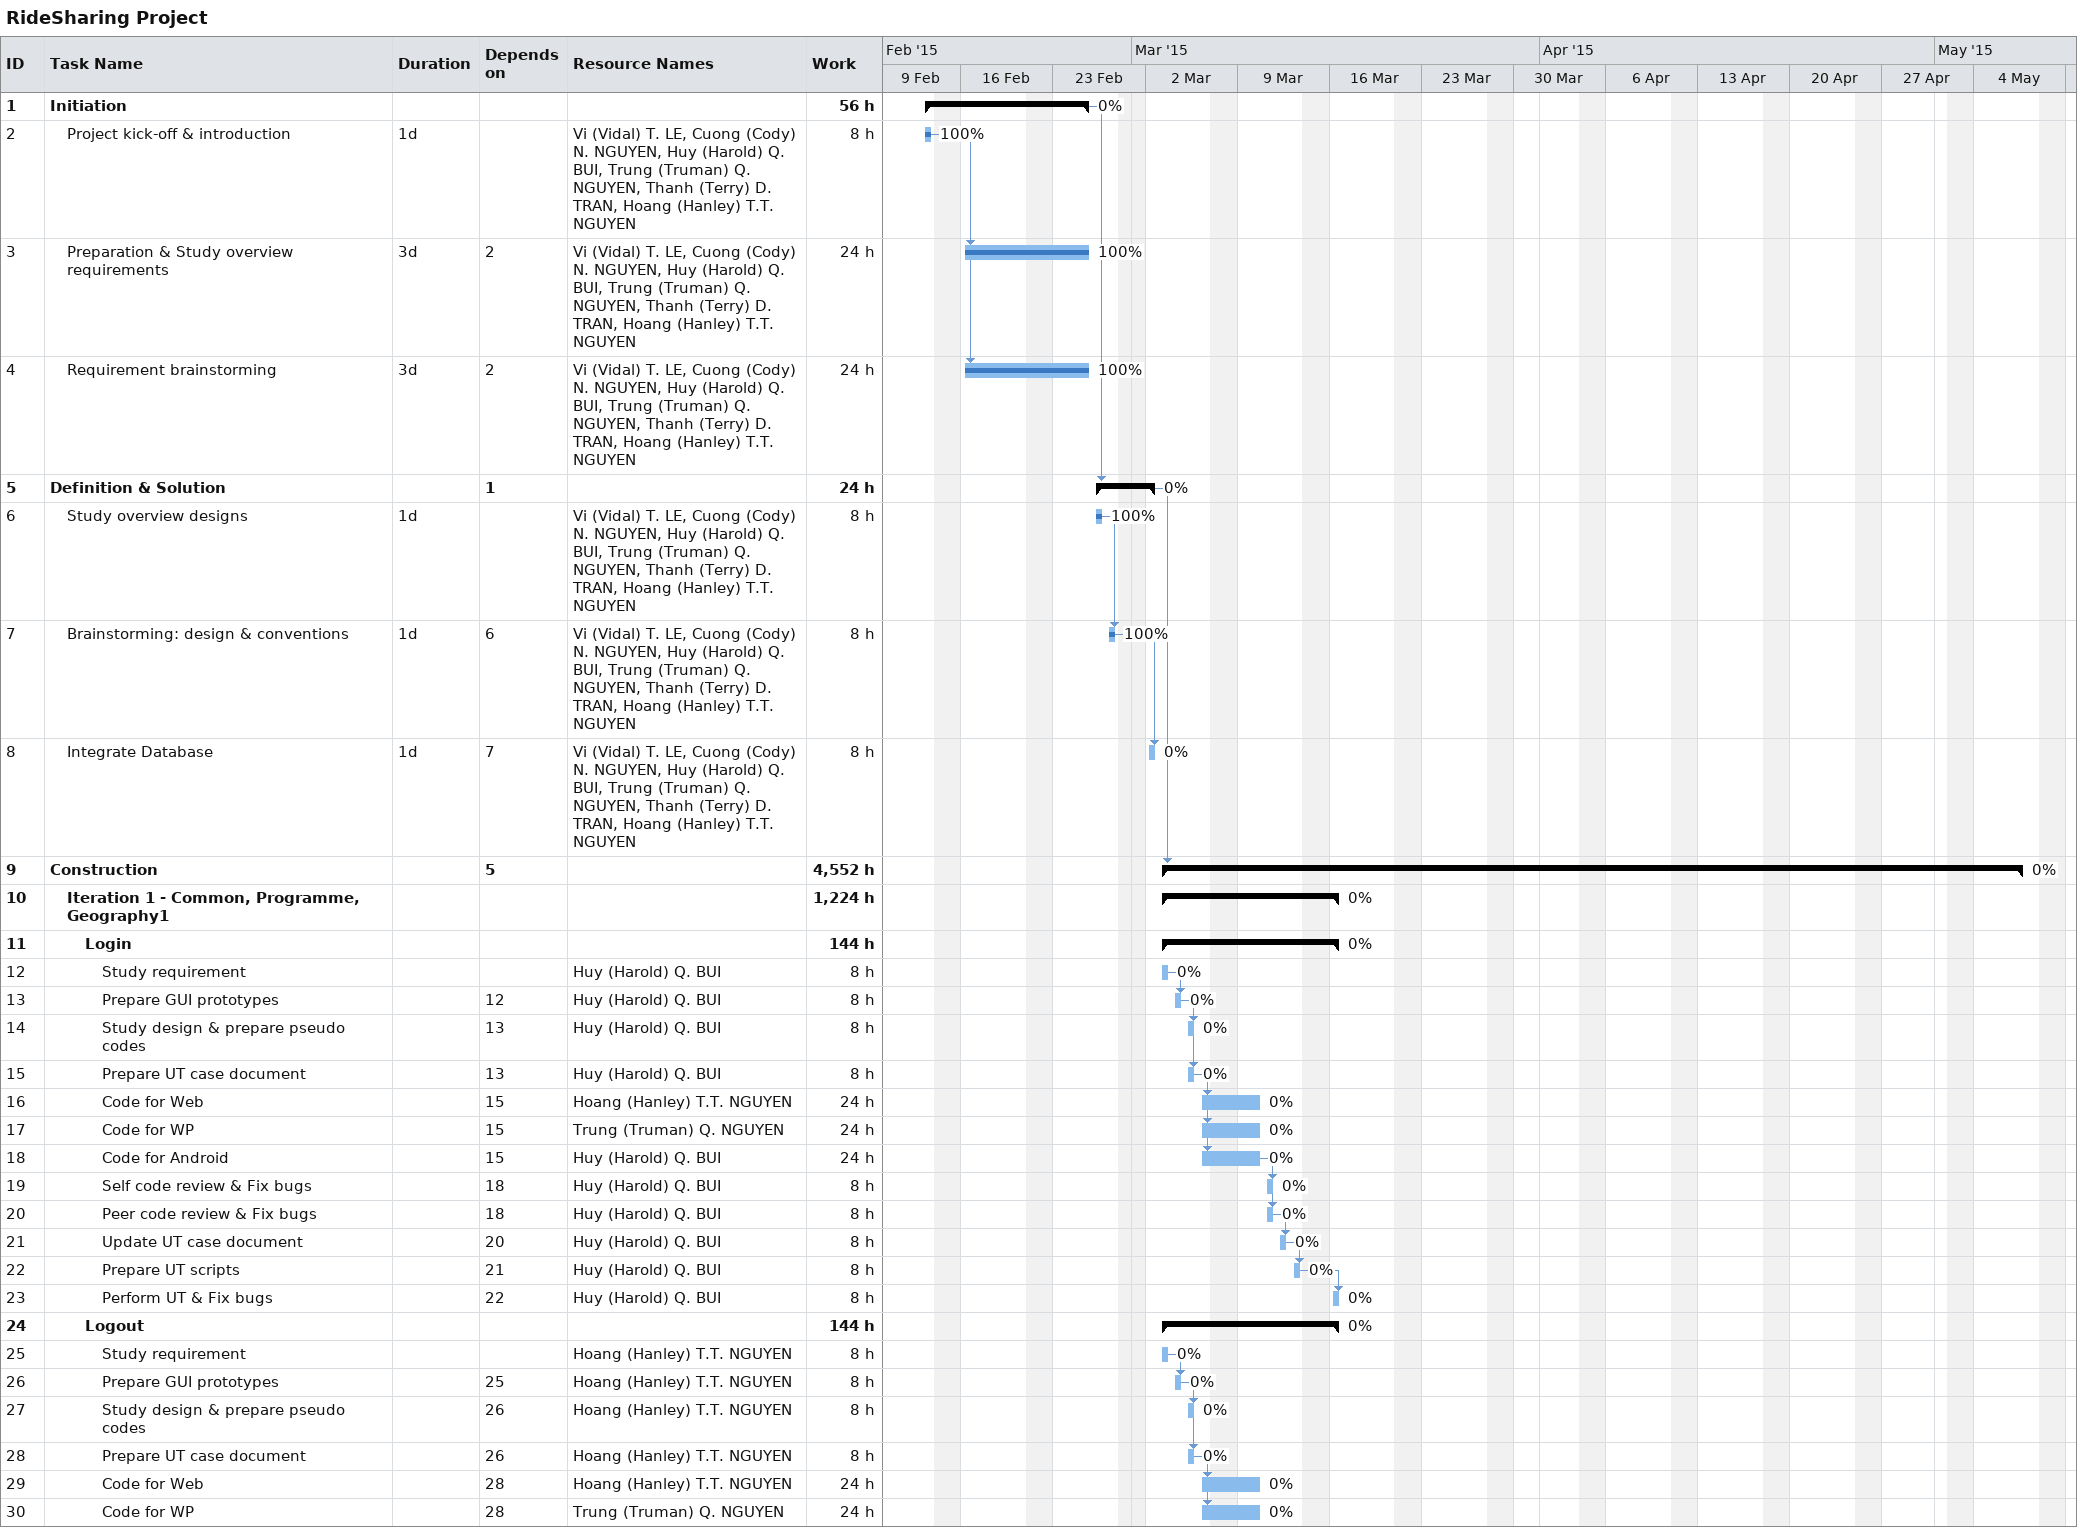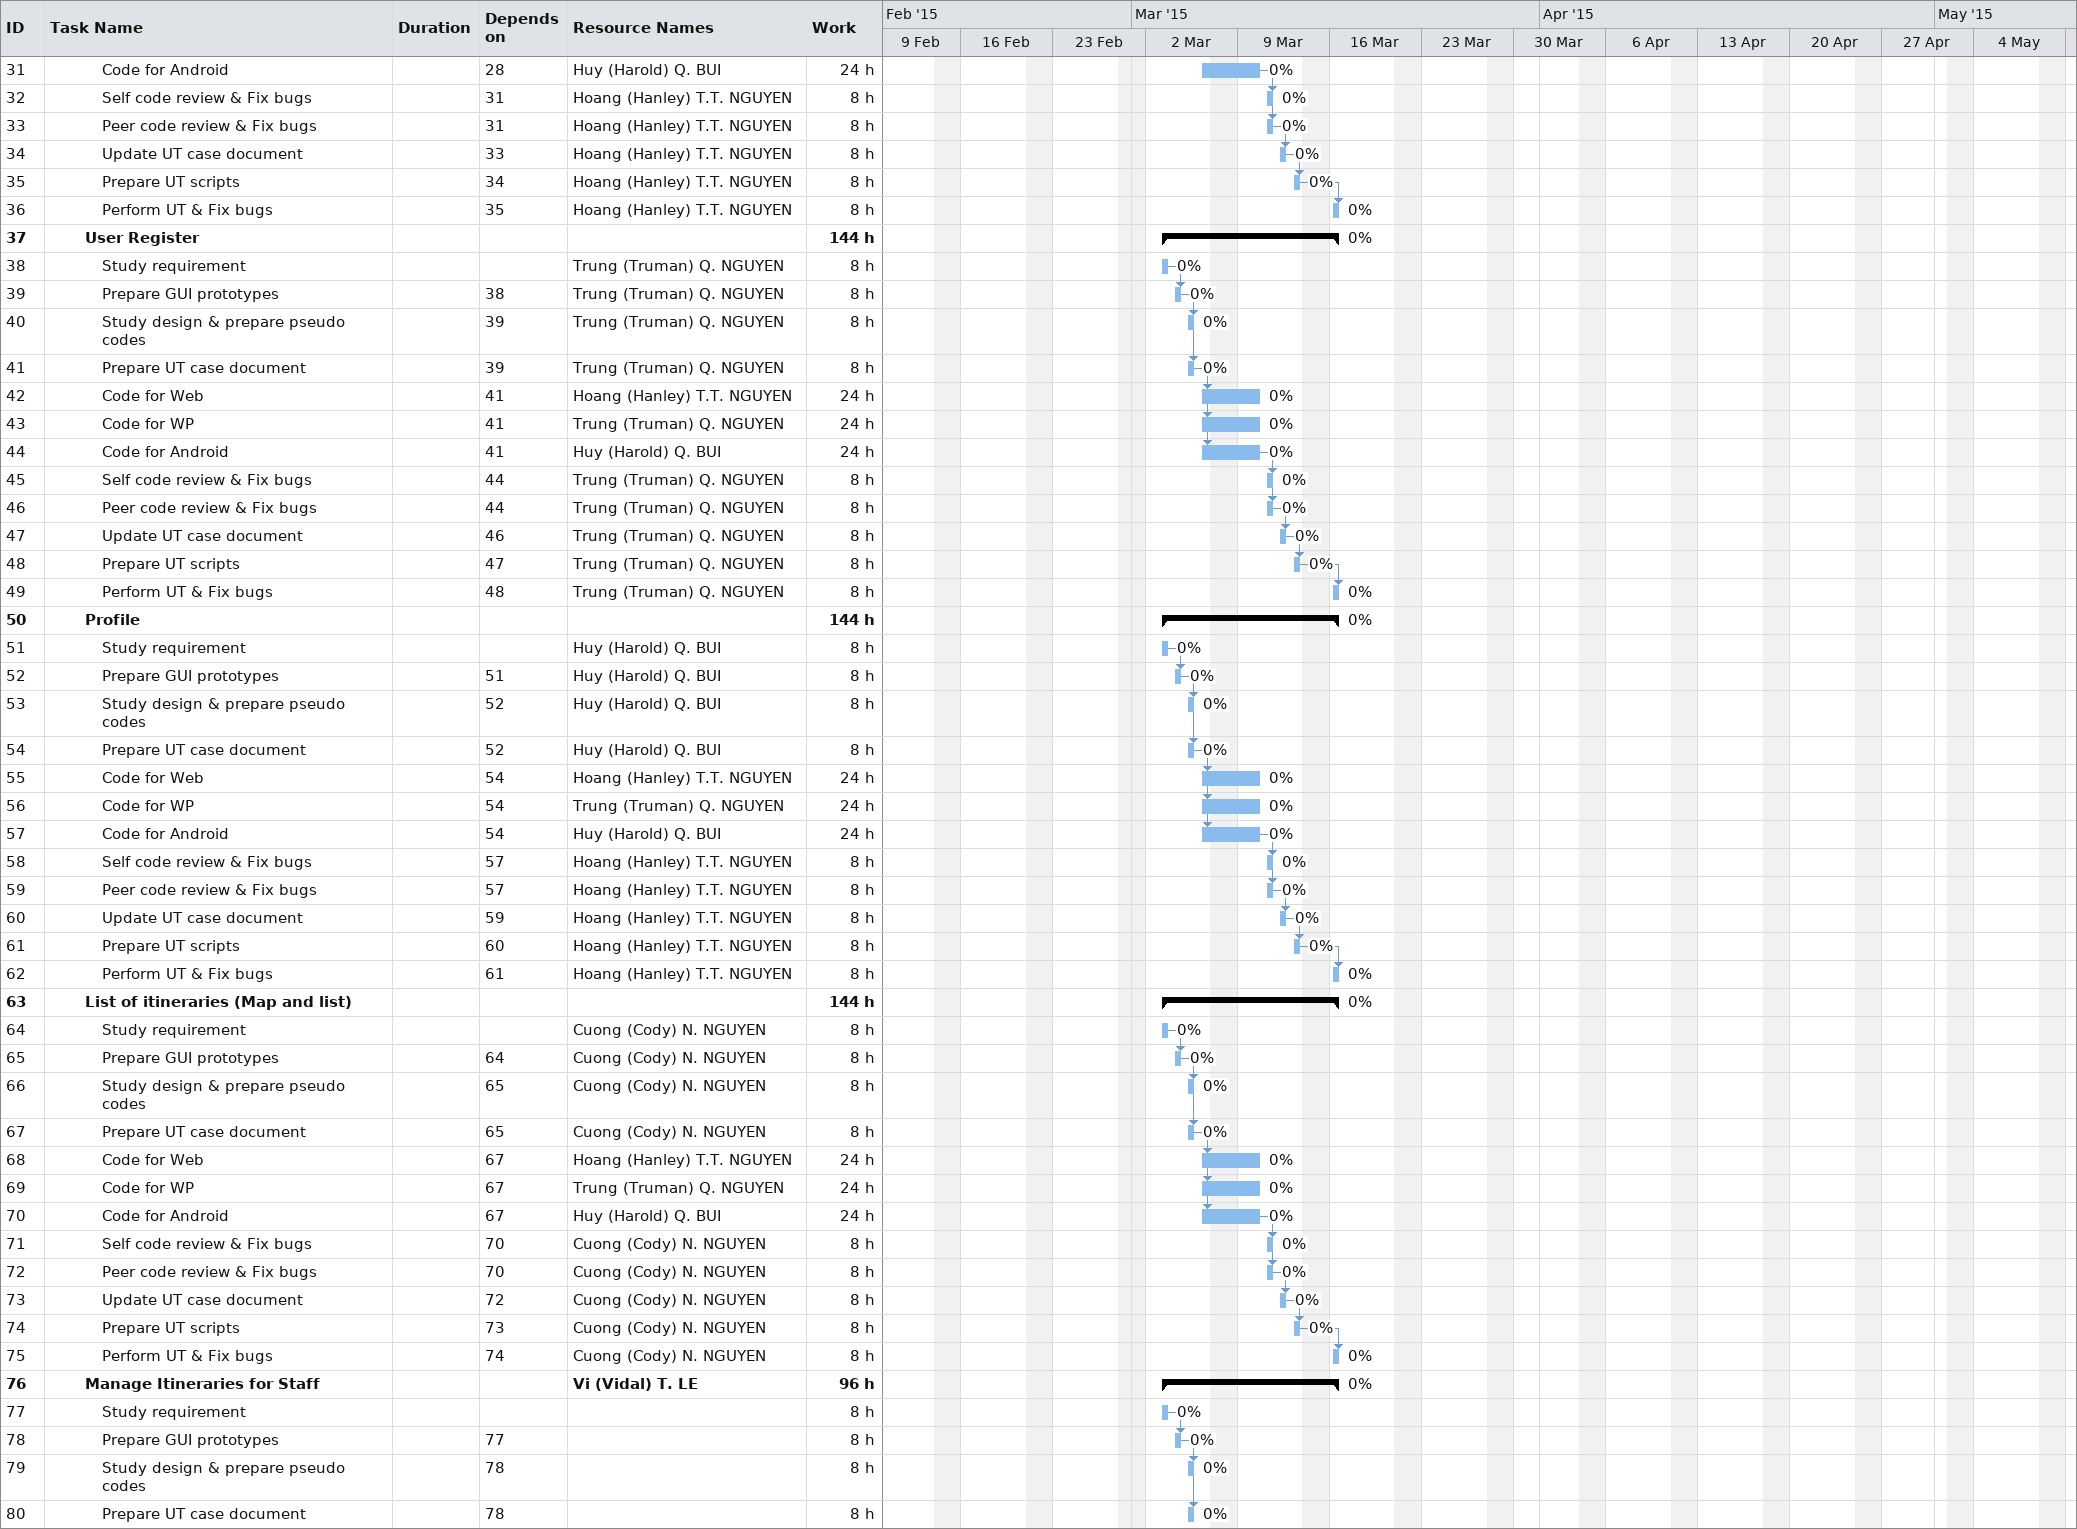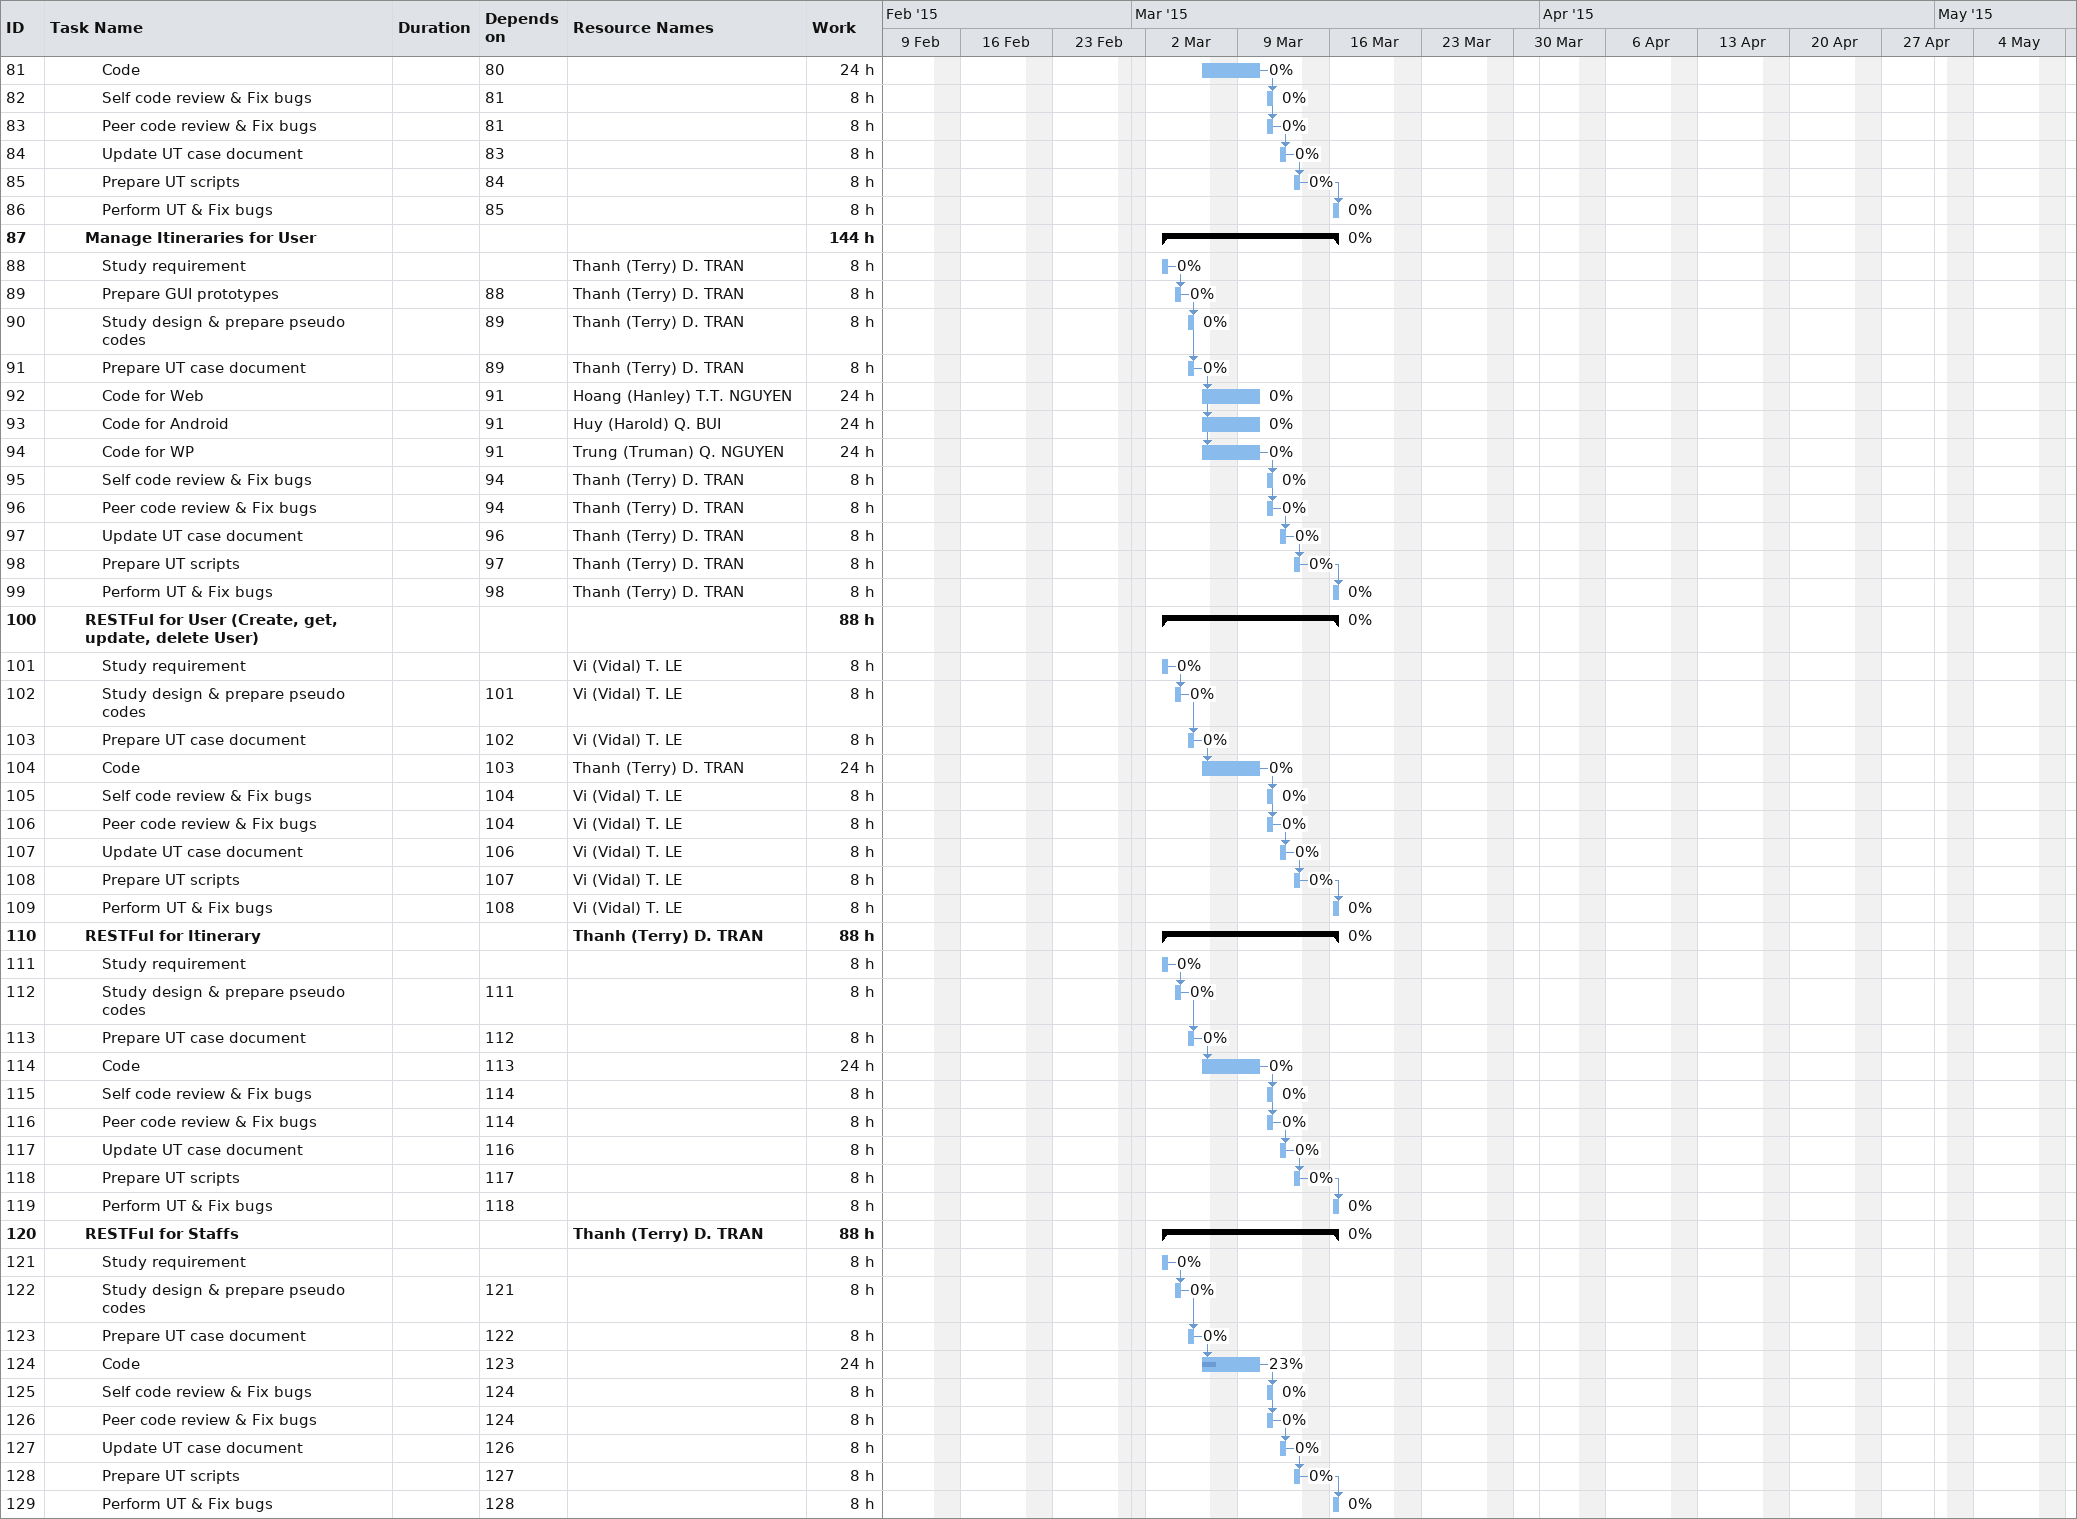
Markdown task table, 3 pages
RideSharing Project

| ID | Level | Task | Duration | Start | Finish | Predecessors | Resources | % complete | Work (h) |
|---|---|---|---|---|---|---|---|---|---|
| 1 | 1 | **Initiation** |  | 2015-02-13 | 2015-02-25 |  |  | 0 | 56 |
| 2 | 2 | Project kick-off & introduction | 1d | 2015-02-13 | 2015-02-13 |  | Vi (Vidal) T. LE, Cuong (Cody) N. NGUYEN, Huy (Harold) Q. BUI, Trung (Truman) Q. NGUYEN, Thanh (Terry) D. TRAN, Hoang (Hanley) T.T. NGUYEN | 100 | 8 |
| 3 | 2 | Preparation & Study overview requirements | 3d | 2015-02-16 | 2015-02-25 | 2 | Vi (Vidal) T. LE, Cuong (Cody) N. NGUYEN, Huy (Harold) Q. BUI, Trung (Truman) Q. NGUYEN, Thanh (Terry) D. TRAN, Hoang (Hanley) T.T. NGUYEN | 100 | 24 |
| 4 | 2 | Requirement brainstorming | 3d | 2015-02-16 | 2015-02-25 | 2 | Vi (Vidal) T. LE, Cuong (Cody) N. NGUYEN, Huy (Harold) Q. BUI, Trung (Truman) Q. NGUYEN, Thanh (Terry) D. TRAN, Hoang (Hanley) T.T. NGUYEN | 100 | 24 |
| 5 | 1 | **Definition & Solution** |  | 2015-02-26 | 2015-03-02 | 1 |  | 0 | 24 |
| 6 | 2 | Study overview designs | 1d | 2015-02-26 | 2015-02-26 |  | Vi (Vidal) T. LE, Cuong (Cody) N. NGUYEN, Huy (Harold) Q. BUI, Trung (Truman) Q. NGUYEN, Thanh (Terry) D. TRAN, Hoang (Hanley) T.T. NGUYEN | 100 | 8 |
| 7 | 2 | Brainstorming: design & conventions | 1d | 2015-02-27 | 2015-02-27 | 6 | Vi (Vidal) T. LE, Cuong (Cody) N. NGUYEN, Huy (Harold) Q. BUI, Trung (Truman) Q. NGUYEN, Thanh (Terry) D. TRAN, Hoang (Hanley) T.T. NGUYEN | 100 | 8 |
| 8 | 2 | Integrate Database | 1d | 2015-03-02 | 2015-03-02 | 7 | Vi (Vidal) T. LE, Cuong (Cody) N. NGUYEN, Huy (Harold) Q. BUI, Trung (Truman) Q. NGUYEN, Thanh (Terry) D. TRAN, Hoang (Hanley) T.T. NGUYEN | 0 | 8 |
| 9 | 1 | **Construction** |  | 2015-03-03 | 2015-05-07 | 5 |  | 0 | 4552 |
| 10 | 2 | **Iteration 1 - Common, Programme, Geography1** |  | 2015-03-03 | 2015-03-16 |  |  | 0 | 1224 |
| 11 | 3 | **Login** |  | 2015-03-03 | 2015-03-16 |  |  | 0 | 144 |
| 12 | 4 | Study requirement |  | 2015-03-03 | 2015-03-03 |  | Huy (Harold) Q. BUI | 0 | 8 |
| 13 | 4 | Prepare GUI prototypes |  | 2015-03-04 | 2015-03-04 | 12 | Huy (Harold) Q. BUI | 0 | 8 |
| 14 | 4 | Study design & prepare pseudo codes |  | 2015-03-05 | 2015-03-05 | 13 | Huy (Harold) Q. BUI | 0 | 8 |
| 15 | 4 | Prepare UT case document |  | 2015-03-05 | 2015-03-05 | 13 | Huy (Harold) Q. BUI | 0 | 8 |
| 16 | 4 | Code for Web |  | 2015-03-06 | 2015-03-10 | 15 | Hoang (Hanley) T.T. NGUYEN | 0 | 24 |
| 17 | 4 | Code for WP |  | 2015-03-06 | 2015-03-10 | 15 | Trung (Truman) Q. NGUYEN | 0 | 24 |
| 18 | 4 | Code for Android |  | 2015-03-06 | 2015-03-10 | 15 | Huy (Harold) Q. BUI | 0 | 24 |
| 19 | 4 | Self code review & Fix bugs |  | 2015-03-11 | 2015-03-11 | 18 | Huy (Harold) Q. BUI | 0 | 8 |
| 20 | 4 | Peer code review & Fix bugs |  | 2015-03-11 | 2015-03-11 | 18 | Huy (Harold) Q. BUI | 0 | 8 |
| 21 | 4 | Update UT case document |  | 2015-03-12 | 2015-03-12 | 20 | Huy (Harold) Q. BUI | 0 | 8 |
| 22 | 4 | Prepare UT scripts |  | 2015-03-13 | 2015-03-13 | 21 | Huy (Harold) Q. BUI | 0 | 8 |
| 23 | 4 | Perform UT & Fix bugs |  | 2015-03-16 | 2015-03-16 | 22 | Huy (Harold) Q. BUI | 0 | 8 |
| 24 | 3 | **Logout** |  | 2015-03-03 | 2015-03-16 |  |  | 0 | 144 |
| 25 | 4 | Study requirement |  | 2015-03-03 | 2015-03-03 |  | Hoang (Hanley) T.T. NGUYEN | 0 | 8 |
| 26 | 4 | Prepare GUI prototypes |  | 2015-03-04 | 2015-03-04 | 25 | Hoang (Hanley) T.T. NGUYEN | 0 | 8 |
| 27 | 4 | Study design & prepare pseudo codes |  | 2015-03-05 | 2015-03-05 | 26 | Hoang (Hanley) T.T. NGUYEN | 0 | 8 |
| 28 | 4 | Prepare UT case document |  | 2015-03-05 | 2015-03-05 | 26 | Hoang (Hanley) T.T. NGUYEN | 0 | 8 |
| 29 | 4 | Code for Web |  | 2015-03-06 | 2015-03-10 | 28 | Hoang (Hanley) T.T. NGUYEN | 0 | 24 |
| 30 | 4 | Code for WP |  | 2015-03-06 | 2015-03-10 | 28 | Trung (Truman) Q. NGUYEN | 0 | 24 |
| 31 | 4 | Code for Android |  | 2015-03-06 | 2015-03-10 | 28 | Huy (Harold) Q. BUI | 0 | 24 |
| 32 | 4 | Self code review & Fix bugs |  | 2015-03-11 | 2015-03-11 | 31 | Hoang (Hanley) T.T. NGUYEN | 0 | 8 |
| 33 | 4 | Peer code review & Fix bugs |  | 2015-03-11 | 2015-03-11 | 31 | Hoang (Hanley) T.T. NGUYEN | 0 | 8 |
| 34 | 4 | Update UT case document |  | 2015-03-12 | 2015-03-12 | 33 | Hoang (Hanley) T.T. NGUYEN | 0 | 8 |
| 35 | 4 | Prepare UT scripts |  | 2015-03-13 | 2015-03-13 | 34 | Hoang (Hanley) T.T. NGUYEN | 0 | 8 |
| 36 | 4 | Perform UT & Fix bugs |  | 2015-03-16 | 2015-03-16 | 35 | Hoang (Hanley) T.T. NGUYEN | 0 | 8 |
| 37 | 3 | **User Register** |  | 2015-03-03 | 2015-03-16 |  |  | 0 | 144 |
| 38 | 4 | Study requirement |  | 2015-03-03 | 2015-03-03 |  | Trung (Truman) Q. NGUYEN | 0 | 8 |
| 39 | 4 | Prepare GUI prototypes |  | 2015-03-04 | 2015-03-04 | 38 | Trung (Truman) Q. NGUYEN | 0 | 8 |
| 40 | 4 | Study design & prepare pseudo codes |  | 2015-03-05 | 2015-03-05 | 39 | Trung (Truman) Q. NGUYEN | 0 | 8 |
| 41 | 4 | Prepare UT case document |  | 2015-03-05 | 2015-03-05 | 39 | Trung (Truman) Q. NGUYEN | 0 | 8 |
| 42 | 4 | Code for Web |  | 2015-03-06 | 2015-03-10 | 41 | Hoang (Hanley) T.T. NGUYEN | 0 | 24 |
| 43 | 4 | Code for WP |  | 2015-03-06 | 2015-03-10 | 41 | Trung (Truman) Q. NGUYEN | 0 | 24 |
| 44 | 4 | Code for Android |  | 2015-03-06 | 2015-03-10 | 41 | Huy (Harold) Q. BUI | 0 | 24 |
| 45 | 4 | Self code review & Fix bugs |  | 2015-03-11 | 2015-03-11 | 44 | Trung (Truman) Q. NGUYEN | 0 | 8 |
| 46 | 4 | Peer code review & Fix bugs |  | 2015-03-11 | 2015-03-11 | 44 | Trung (Truman) Q. NGUYEN | 0 | 8 |
| 47 | 4 | Update UT case document |  | 2015-03-12 | 2015-03-12 | 46 | Trung (Truman) Q. NGUYEN | 0 | 8 |
| 48 | 4 | Prepare UT scripts |  | 2015-03-13 | 2015-03-13 | 47 | Trung (Truman) Q. NGUYEN | 0 | 8 |
| 49 | 4 | Perform UT & Fix bugs |  | 2015-03-16 | 2015-03-16 | 48 | Trung (Truman) Q. NGUYEN | 0 | 8 |
| 50 | 3 | **Profile** |  | 2015-03-03 | 2015-03-16 |  |  | 0 | 144 |
| 51 | 4 | Study requirement |  | 2015-03-03 | 2015-03-03 |  | Huy (Harold) Q. BUI | 0 | 8 |
| 52 | 4 | Prepare GUI prototypes |  | 2015-03-04 | 2015-03-04 | 51 | Huy (Harold) Q. BUI | 0 | 8 |
| 53 | 4 | Study design & prepare pseudo codes |  | 2015-03-05 | 2015-03-05 | 52 | Huy (Harold) Q. BUI | 0 | 8 |
| 54 | 4 | Prepare UT case document |  | 2015-03-05 | 2015-03-05 | 52 | Huy (Harold) Q. BUI | 0 | 8 |
| 55 | 4 | Code for Web |  | 2015-03-06 | 2015-03-10 | 54 | Hoang (Hanley) T.T. NGUYEN | 0 | 24 |
| 56 | 4 | Code for WP |  | 2015-03-06 | 2015-03-10 | 54 | Trung (Truman) Q. NGUYEN | 0 | 24 |
| 57 | 4 | Code for Android |  | 2015-03-06 | 2015-03-10 | 54 | Huy (Harold) Q. BUI | 0 | 24 |
| 58 | 4 | Self code review & Fix bugs |  | 2015-03-11 | 2015-03-11 | 57 | Hoang (Hanley) T.T. NGUYEN | 0 | 8 |
| 59 | 4 | Peer code review & Fix bugs |  | 2015-03-11 | 2015-03-11 | 57 | Hoang (Hanley) T.T. NGUYEN | 0 | 8 |
| 60 | 4 | Update UT case document |  | 2015-03-12 | 2015-03-12 | 59 | Hoang (Hanley) T.T. NGUYEN | 0 | 8 |
| 61 | 4 | Prepare UT scripts |  | 2015-03-13 | 2015-03-13 | 60 | Hoang (Hanley) T.T. NGUYEN | 0 | 8 |
| 62 | 4 | Perform UT & Fix bugs |  | 2015-03-16 | 2015-03-16 | 61 | Hoang (Hanley) T.T. NGUYEN | 0 | 8 |
| 63 | 3 | **List of itineraries (Map and list)** |  | 2015-03-03 | 2015-03-16 |  |  | 0 | 144 |
| 64 | 4 | Study requirement |  | 2015-03-03 | 2015-03-03 |  | Cuong (Cody) N. NGUYEN | 0 | 8 |
| 65 | 4 | Prepare GUI prototypes |  | 2015-03-04 | 2015-03-04 | 64 | Cuong (Cody) N. NGUYEN | 0 | 8 |
| 66 | 4 | Study design & prepare pseudo codes |  | 2015-03-05 | 2015-03-05 | 65 | Cuong (Cody) N. NGUYEN | 0 | 8 |
| 67 | 4 | Prepare UT case document |  | 2015-03-05 | 2015-03-05 | 65 | Cuong (Cody) N. NGUYEN | 0 | 8 |
| 68 | 4 | Code for Web |  | 2015-03-06 | 2015-03-10 | 67 | Hoang (Hanley) T.T. NGUYEN | 0 | 24 |
| 69 | 4 | Code for WP |  | 2015-03-06 | 2015-03-10 | 67 | Trung (Truman) Q. NGUYEN | 0 | 24 |
| 70 | 4 | Code for Android |  | 2015-03-06 | 2015-03-10 | 67 | Huy (Harold) Q. BUI | 0 | 24 |
| 71 | 4 | Self code review & Fix bugs |  | 2015-03-11 | 2015-03-11 | 70 | Cuong (Cody) N. NGUYEN | 0 | 8 |
| 72 | 4 | Peer code review & Fix bugs |  | 2015-03-11 | 2015-03-11 | 70 | Cuong (Cody) N. NGUYEN | 0 | 8 |
| 73 | 4 | Update UT case document |  | 2015-03-12 | 2015-03-12 | 72 | Cuong (Cody) N. NGUYEN | 0 | 8 |
| 74 | 4 | Prepare UT scripts |  | 2015-03-13 | 2015-03-13 | 73 | Cuong (Cody) N. NGUYEN | 0 | 8 |
| 75 | 4 | Perform UT & Fix bugs |  | 2015-03-16 | 2015-03-16 | 74 | Cuong (Cody) N. NGUYEN | 0 | 8 |
| 76 | 3 | **Manage Itineraries for Staff** |  | 2015-03-03 | 2015-03-16 |  | Vi (Vidal) T. LE | 0 | 96 |
| 77 | 4 | Study requirement |  | 2015-03-03 | 2015-03-03 |  |  | 0 | 8 |
| 78 | 4 | Prepare GUI prototypes |  | 2015-03-04 | 2015-03-04 | 77 |  | 0 | 8 |
| 79 | 4 | Study design & prepare pseudo codes |  | 2015-03-05 | 2015-03-05 | 78 |  | 0 | 8 |
| 80 | 4 | Prepare UT case document |  | 2015-03-05 | 2015-03-05 | 78 |  | 0 | 8 |
| 81 | 4 | Code |  | 2015-03-06 | 2015-03-10 | 80 |  | 0 | 24 |
| 82 | 4 | Self code review & Fix bugs |  | 2015-03-11 | 2015-03-11 | 81 |  | 0 | 8 |
| 83 | 4 | Peer code review & Fix bugs |  | 2015-03-11 | 2015-03-11 | 81 |  | 0 | 8 |
| 84 | 4 | Update UT case document |  | 2015-03-12 | 2015-03-12 | 83 |  | 0 | 8 |
| 85 | 4 | Prepare UT scripts |  | 2015-03-13 | 2015-03-13 | 84 |  | 0 | 8 |
| 86 | 4 | Perform UT & Fix bugs |  | 2015-03-16 | 2015-03-16 | 85 |  | 0 | 8 |
| 87 | 3 | **Manage Itineraries for User** |  | 2015-03-03 | 2015-03-16 |  |  | 0 | 144 |
| 88 | 4 | Study requirement |  | 2015-03-03 | 2015-03-03 |  | Thanh (Terry) D. TRAN | 0 | 8 |
| 89 | 4 | Prepare GUI prototypes |  | 2015-03-04 | 2015-03-04 | 88 | Thanh (Terry) D. TRAN | 0 | 8 |
| 90 | 4 | Study design & prepare pseudo codes |  | 2015-03-05 | 2015-03-05 | 89 | Thanh (Terry) D. TRAN | 0 | 8 |
| 91 | 4 | Prepare UT case document |  | 2015-03-05 | 2015-03-05 | 89 | Thanh (Terry) D. TRAN | 0 | 8 |
| 92 | 4 | Code for Web |  | 2015-03-06 | 2015-03-10 | 91 | Hoang (Hanley) T.T. NGUYEN | 0 | 24 |
| 93 | 4 | Code for Android |  | 2015-03-06 | 2015-03-10 | 91 | Huy (Harold) Q. BUI | 0 | 24 |
| 94 | 4 | Code for WP |  | 2015-03-06 | 2015-03-10 | 91 | Trung (Truman) Q. NGUYEN | 0 | 24 |
| 95 | 4 | Self code review & Fix bugs |  | 2015-03-11 | 2015-03-11 | 94 | Thanh (Terry) D. TRAN | 0 | 8 |
| 96 | 4 | Peer code review & Fix bugs |  | 2015-03-11 | 2015-03-11 | 94 | Thanh (Terry) D. TRAN | 0 | 8 |
| 97 | 4 | Update UT case document |  | 2015-03-12 | 2015-03-12 | 96 | Thanh (Terry) D. TRAN | 0 | 8 |
| 98 | 4 | Prepare UT scripts |  | 2015-03-13 | 2015-03-13 | 97 | Thanh (Terry) D. TRAN | 0 | 8 |
| 99 | 4 | Perform UT & Fix bugs |  | 2015-03-16 | 2015-03-16 | 98 | Thanh (Terry) D. TRAN | 0 | 8 |
| 100 | 3 | **RESTFul for User (Create, get, update, delete User)** |  | 2015-03-03 | 2015-03-16 |  |  | 0 | 88 |
| 101 | 4 | Study requirement |  | 2015-03-03 | 2015-03-03 |  | Vi (Vidal) T. LE | 0 | 8 |
| 102 | 4 | Study design & prepare pseudo codes |  | 2015-03-04 | 2015-03-04 | 101 | Vi (Vidal) T. LE | 0 | 8 |
| 103 | 4 | Prepare UT case document |  | 2015-03-05 | 2015-03-05 | 102 | Vi (Vidal) T. LE | 0 | 8 |
| 104 | 4 | Code |  | 2015-03-06 | 2015-03-10 | 103 | Thanh (Terry) D. TRAN | 0 | 24 |
| 105 | 4 | Self code review & Fix bugs |  | 2015-03-11 | 2015-03-11 | 104 | Vi (Vidal) T. LE | 0 | 8 |
| 106 | 4 | Peer code review & Fix bugs |  | 2015-03-11 | 2015-03-11 | 104 | Vi (Vidal) T. LE | 0 | 8 |
| 107 | 4 | Update UT case document |  | 2015-03-12 | 2015-03-12 | 106 | Vi (Vidal) T. LE | 0 | 8 |
| 108 | 4 | Prepare UT scripts |  | 2015-03-13 | 2015-03-13 | 107 | Vi (Vidal) T. LE | 0 | 8 |
| 109 | 4 | Perform UT & Fix bugs |  | 2015-03-16 | 2015-03-16 | 108 | Vi (Vidal) T. LE | 0 | 8 |
| 110 | 3 | **RESTFul for Itinerary** |  | 2015-03-03 | 2015-03-16 |  | Thanh (Terry) D. TRAN | 0 | 88 |
| 111 | 4 | Study requirement |  | 2015-03-03 | 2015-03-03 |  |  | 0 | 8 |
| 112 | 4 | Study design & prepare pseudo codes |  | 2015-03-04 | 2015-03-04 | 111 |  | 0 | 8 |
| 113 | 4 | Prepare UT case document |  | 2015-03-05 | 2015-03-05 | 112 |  | 0 | 8 |
| 114 | 4 | Code |  | 2015-03-06 | 2015-03-10 | 113 |  | 0 | 24 |
| 115 | 4 | Self code review & Fix bugs |  | 2015-03-11 | 2015-03-11 | 114 |  | 0 | 8 |
| 116 | 4 | Peer code review & Fix bugs |  | 2015-03-11 | 2015-03-11 | 114 |  | 0 | 8 |
| 117 | 4 | Update UT case document |  | 2015-03-12 | 2015-03-12 | 116 |  | 0 | 8 |
| 118 | 4 | Prepare UT scripts |  | 2015-03-13 | 2015-03-13 | 117 |  | 0 | 8 |
| 119 | 4 | Perform UT & Fix bugs |  | 2015-03-16 | 2015-03-16 | 118 |  | 0 | 8 |
| 120 | 3 | **RESTFul for Staffs** |  | 2015-03-03 | 2015-03-16 |  | Thanh (Terry) D. TRAN | 0 | 88 |
| 121 | 4 | Study requirement |  | 2015-03-03 | 2015-03-03 |  |  | 0 | 8 |
| 122 | 4 | Study design & prepare pseudo codes |  | 2015-03-04 | 2015-03-04 | 121 |  | 0 | 8 |
| 123 | 4 | Prepare UT case document |  | 2015-03-05 | 2015-03-05 | 122 |  | 0 | 8 |
| 124 | 4 | Code |  | 2015-03-06 | 2015-03-10 | 123 |  | 23 | 24 |
| 125 | 4 | Self code review & Fix bugs |  | 2015-03-11 | 2015-03-11 | 124 |  | 0 | 8 |
| 126 | 4 | Peer code review & Fix bugs |  | 2015-03-11 | 2015-03-11 | 124 |  | 0 | 8 |
| 127 | 4 | Update UT case document |  | 2015-03-12 | 2015-03-12 | 126 |  | 0 | 8 |
| 128 | 4 | Prepare UT scripts |  | 2015-03-13 | 2015-03-13 | 127 |  | 0 | 8 |
| 129 | 4 | Perform UT & Fix bugs |  | 2015-03-16 | 2015-03-16 | 128 |  | 0 | 8 |
